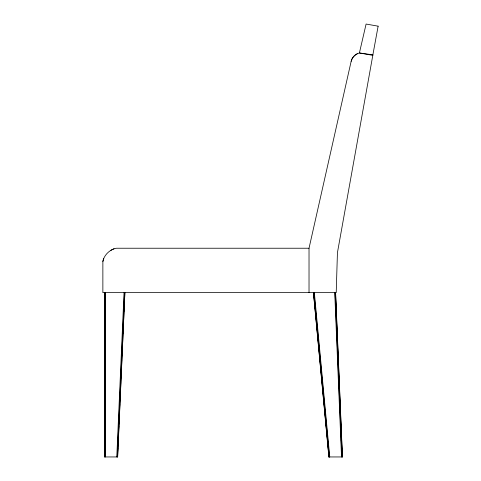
<?xml version="1.0" encoding="UTF-8"?>
<svg xmlns="http://www.w3.org/2000/svg" width="481" height="481" viewBox="0 0 481 481"><rect width="100%" height="100%" fill="white"/><g stroke="black" fill="none" stroke-linecap="round" stroke-linejoin="round"><path stroke-width="0.72" d="M116.787 456.95L124.038 292.64M117.244 456.95L124.495 292.64M117.598 453.198L117.827 447.949M118.092 441.943L118.326 436.694M118.554 431.439L118.789 426.19M119.054 420.184L119.252 415.686M119.516 409.68L119.745 404.431M120.009 398.43L120.244 393.175M120.478 387.926L120.707 382.672M120.971 376.671L121.206 371.416M121.471 365.416L121.699 360.161M121.933 354.912L122.162 349.657M122.427 343.656L122.625 339.153M122.889 333.153L123.124 327.904M123.389 321.897L123.587 317.4M123.851 311.393L124.086 306.144M124.351 300.144L124.579 294.889M117.574 456.95L124.874 292.64L117.665 456.95L104.557 456.95L104.557 292.64M102.868 261.55C103.968 254.996 109.957 249.332 116.456 248.232L309.024 248.232L351.154 61.327C352.062 57.257 355.411 54.01 359.403 52.97L372.895 54.858L337.434 252.669L336.213 292.64L102.868 292.64L102.868 261.55L103.595 258.544M351.154 61.327C351.954 57.93 354.371 55.05 357.533 53.613M110.919 250.258L114.003 248.707M328.842 456.95L342.436 456.95L335.606 292.64M314.346 292.64L329.75 456.95M313.997 292.64L329.401 456.95M313.702 292.64L329.106 456.95M313.504 292.64L328.962 456.95M313.438 292.64L328.872 456.95M335.516 292.64L342.364 456.95M335.371 292.64L342.171 456.95M338.383 369.919L338.444 371.416M341.269 439.694L341.33 441.191M335.077 292.64L341.877 456.95M334.734 292.64L341.528 456.95M309.024 248.232L309.024 292.64M105.459 292.64L105.459 456.95M105.008 292.64L105.008 456.95M104.678 292.64L104.678 456.95M378.132 26.172L372.781 55.333L359.403 52.97L366.095 24.05L378.132 26.172"/></g></svg>
